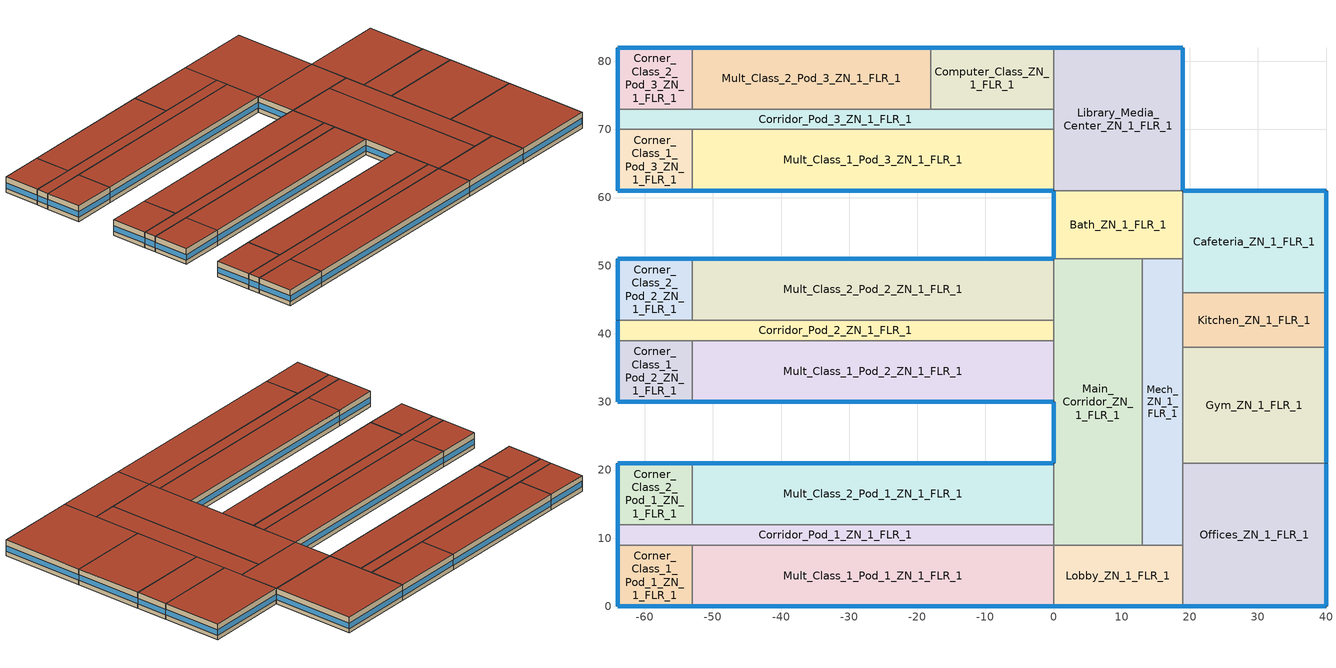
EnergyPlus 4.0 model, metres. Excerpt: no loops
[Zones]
Bath_ZN_1_FLR_1
 floor ground (ext-slab): 0,61 19,61 19,51 0,51 z0
 wall outside (ext-walls-steelframe-nonres): 0,61 0,51 z0:4
 wall to Main_Corridor_ZN_1_FLR_1 (int-walls): 0,51 13,51 z0:4
 wall to Mech_ZN_1_FLR_1 (int-walls): 13,51 19,51 z0:4
 wall to Cafeteria_ZN_1_FLR_1 (int-walls): 19,51 19,61 z0:4
 wall to Library_Media_Center_ZN_1_FLR_1 (int-walls): 19,61 0,61 z0:4
 window (window-nonres-fixed): 0,60.95 0,51.05 z1.1:2.51
 roof outside (roof-IEAD-nonres): 0,51 19,51 19,61 0,61 z4
Cafeteria_ZN_1_FLR_1
 floor ground (ext-slab): 19,61 40,61 40,46 19,46 z0
 wall outside (ext-walls-steelframe-nonres): 40,46 40,61 19,61 z0:4
 wall to Kitchen_ZN_1_FLR_1 (int-walls): 19,46 40,46 z0:4
 wall to Mech_ZN_1_FLR_1 (int-walls): 19,51 19,46 z0:4
 window (window-nonres-fixed): 40,46.05 40,60.95 / 39.95,61 19.05,61 z1.1:2.51
 roof outside (roof-IEAD-nonres): 19,46 40,46 40,61 19,61 z4
Computer_Class_ZN_1_FLR_1
 floor ground (ext-slab): -18,82 0,82 0,73 -18,73 z0
 wall outside (ext-walls-steelframe-nonres): 0,82 -18,82 z0:4
 wall to Corridor_Pod_3_ZN_1_FLR_1 (int-walls): -18,73 0,73 z0:4
 wall to Library_Media_Center_ZN_1_FLR_1 (int-walls): 0,73 0,82 z0:4
 wall to Mult_Class_2_Pod_3_ZN_1_FLR_1 (int-walls): -18,82 -18,73 z0:4
 window (window-nonres-fixed): -0.05,82 -17.95,82 z1.1:2.51
 roof outside (roof-IEAD-nonres): -18,73 0,73 0,82 -18,82 z4
Corner_Class_1_Pod_1_ZN_1_FLR_1
 floor ground (ext-slab): -64,9 -53,9 -53,0 -64,0 z0
 wall outside (ext-walls-steelframe-nonres): -64,9 -64,0 -53,0 z0:4
 wall to Mult_Class_1_Pod_1_ZN_1_FLR_1 (int-walls): -53,0 -53,9 z0:4
 wall to Corridor_Pod_1_ZN_1_FLR_1 (int-walls): -53,9 -64,9 z0:4
 window (window-nonres-fixed): -63.95,0 -53.05,0 z1.1:2.51; -64,8.95 -64,0.05 z1.1:2.52
 roof outside (roof-IEAD-nonres): -64,0 -53,0 -53,9 -64,9 z4
Corner_Class_1_Pod_2_ZN_1_FLR_1
 floor ground (ext-slab): -64,39 -53,39 -53,30 -64,30 z0
 wall outside (ext-walls-steelframe-nonres): -64,39 -64,30 -53,30 z0:4
 wall to Mult_Class_1_Pod_2_ZN_1_FLR_1 (int-walls): -53,30 -53,39 z0:4
 wall to Corridor_Pod_2_ZN_1_FLR_1 (int-walls): -53,39 -64,39 z0:4
 window (window-nonres-fixed): -63.95,30 -53.05,30 z1.1:2.51; -64,38.95 -64,30.05 z1.1:2.52
 roof outside (roof-IEAD-nonres): -64,30 -53,30 -53,39 -64,39 z4
Corner_Class_1_Pod_3_ZN_1_FLR_1
 floor ground (ext-slab): -64,70 -53,70 -53,61 -64,61 z0
 wall outside (ext-walls-steelframe-nonres): -64,70 -64,61 -53,61 z0:4
 wall to Mult_Class_1_Pod_3_ZN_1_FLR_1 (int-walls): -53,61 -53,70 z0:4
 wall to Corridor_Pod_3_ZN_1_FLR_1 (int-walls): -53,70 -64,70 z0:4
 window (window-nonres-fixed): -63.95,61 -53.05,61 z1.1:2.51; -64,69.95 -64,61.05 z1.1:2.52
 roof outside (roof-IEAD-nonres): -64,61 -53,61 -53,70 -64,70 z4
Corner_Class_2_Pod_1_ZN_1_FLR_1
 floor ground (ext-slab): -64,21 -53,21 -53,12 -64,12 z0
 wall outside (ext-walls-steelframe-nonres): -53,21 -64,21 -64,12 z0:4
 wall to Corridor_Pod_1_ZN_1_FLR_1 (int-walls): -64,12 -53,12 z0:4
 wall to Mult_Class_2_Pod_1_ZN_1_FLR_1 (int-walls): -53,12 -53,21 z0:4
 window (window-nonres-fixed): -53.05,21 -63.95,21 z1.1:2.51; -64,20.95 -64,12.05 z1.1:2.52
 roof outside (roof-IEAD-nonres): -64,12 -53,12 -53,21 -64,21 z4
Corner_Class_2_Pod_2_ZN_1_FLR_1
 floor ground (ext-slab): -64,51 -53,51 -53,42 -64,42 z0
 wall outside (ext-walls-steelframe-nonres): -53,51 -64,51 -64,42 z0:4
 wall to Corridor_Pod_2_ZN_1_FLR_1 (int-walls): -64,42 -53,42 z0:4
 wall to Mult_Class_2_Pod_2_ZN_1_FLR_1 (int-walls): -53,42 -53,51 z0:4
 window (window-nonres-fixed): -53.05,51 -63.95,51 z1.1:2.51; -64,50.95 -64,42.05 z1.1:2.52
 roof outside (roof-IEAD-nonres): -64,42 -53,42 -53,51 -64,51 z4
Corner_Class_2_Pod_3_ZN_1_FLR_1
 floor ground (ext-slab): -64,82 -53,82 -53,73 -64,73 z0
 wall outside (ext-walls-steelframe-nonres): -53,82 -64,82 -64,73 z0:4
 wall to Corridor_Pod_3_ZN_1_FLR_1 (int-walls): -64,73 -53,73 z0:4
 wall to Mult_Class_2_Pod_3_ZN_1_FLR_1 (int-walls): -53,73 -53,82 z0:4
 window (window-nonres-fixed): -53.05,82 -63.95,82 z1.1:2.51; -64,81.95 -64,73.05 z1.1:2.52
 roof outside (roof-IEAD-nonres): -64,73 -53,73 -53,82 -64,82 z4
Corridor_Pod_1_ZN_1_FLR_1
 floor ground (ext-slab): -64,12 0,12 0,9 -64,9 z0
 wall outside (ext-walls-steelframe-nonres): -64,12 -64,9 z0:4
 wall to Mult_Class_1_Pod_1_ZN_1_FLR_1 (int-walls): -53,9 0,9 z0:4
 wall to Main_Corridor_ZN_1_FLR_1 (int-walls): 0,9 0,12 z0:4
 wall to Mult_Class_2_Pod_1_ZN_1_FLR_1 (int-walls): 0,12 -53,12 z0:4
 window (window-nonres-fixed): -64,11.95 -64,9.05 z1.1:2.55
 roof outside (roof-IEAD-nonres): -64,9 0,9 0,12 -64,12 z4
Corridor_Pod_2_ZN_1_FLR_1
 floor ground (ext-slab): -64,42 0,42 0,39 -64,39 z0
 wall outside (ext-walls-steelframe-nonres): -64,42 -64,39 z0:4
 wall to Mult_Class_1_Pod_2_ZN_1_FLR_1 (int-walls): -53,39 0,39 z0:4
 wall to Main_Corridor_ZN_1_FLR_1 (int-walls): 0,39 0,42 z0:4
 wall to Mult_Class_2_Pod_2_ZN_1_FLR_1 (int-walls): 0,42 -53,42 z0:4
 window (window-nonres-fixed): -64,41.95 -64,39.05 z1.1:2.55
 roof outside (roof-IEAD-nonres): -64,39 0,39 0,42 -64,42 z4
Corridor_Pod_3_ZN_1_FLR_1
 floor ground (ext-slab): -64,73 0,73 0,70 -64,70 z0
 wall outside (ext-walls-steelframe-nonres): -64,73 -64,70 z0:4
 wall to Mult_Class_1_Pod_3_ZN_1_FLR_1 (int-walls): -53,70 0,70 z0:4
 wall to Library_Media_Center_ZN_1_FLR_1 (int-walls): 0,70 0,73 z0:4
 wall to Mult_Class_2_Pod_3_ZN_1_FLR_1 (int-walls): -18,73 -53,73 z0:4
 window (window-nonres-fixed): -64,72.95 -64,70.05 z1.1:2.55
 roof outside (roof-IEAD-nonres): -64,70 0,70 0,73 -64,73 z4
Gym_ZN_1_FLR_1
 floor ground (ext-slab): 19,38 40,38 40,21 19,21 z0
 wall outside (ext-walls-steelframe-nonres): 40,21 40,38 z0:4
 wall to Offices_ZN_1_FLR_1 (int-walls): 19,21 40,21 z0:4
 wall to Kitchen_ZN_1_FLR_1 (int-walls): 40,38 19,38 z0:4
 wall to Mech_ZN_1_FLR_1 (int-walls): 19,38 19,21 z0:4
 window (window-nonres-fixed): 40,21.05 40,37.95 z1.1:2.51
 roof outside (roof-IEAD-nonres): 19,21 40,21 40,38 19,38 z4
Kitchen_ZN_1_FLR_1
 floor ground (ext-slab): 19,46 40,46 40,38 19,38 z0
 wall outside (ext-walls-steelframe-nonres): 40,38 40,46 z0:4
 wall to Mech_ZN_1_FLR_1 (int-walls): 19,46 19,38 z0:4
 window (window-nonres-fixed): 40,38.05 40,45.95 z1.1:2.52
 roof outside (roof-IEAD-nonres): 19,38 40,38 40,46 19,46 z4
Library_Media_Center_ZN_1_FLR_1
 floor ground (ext-slab): 0,82 19,82 19,61 0,61 z0
 wall outside (ext-walls-steelframe-nonres): 19,61 19,82 0,82 z0:4
 wall to Mult_Class_1_Pod_3_ZN_1_FLR_1 (int-walls): 0,70 0,61 z0:4
 window (window-nonres-fixed): 19,61.05 19,81.95 / 18.95,82 0.05,82 z1.1:2.51
 roof outside (roof-IEAD-nonres): 0,61 19,61 19,82 0,82 z4
Lobby_ZN_1_FLR_1
 floor ground (ext-slab): 0,9 19,9 19,0 0,0 z0
 wall outside (ext-walls-steelframe-nonres): 0,0 19,0 z0:4
 wall to Offices_ZN_1_FLR_1 (int-walls): 19,0 19,9 z0:4
 wall to Mech_ZN_1_FLR_1 (int-walls): 19,9 13,9 z0:4
 wall to Main_Corridor_ZN_1_FLR_1 (int-walls): 13,9 0,9 z0:4
 wall to Mult_Class_1_Pod_1_ZN_1_FLR_1 (int-walls): 0,9 0,0 z0:4
 window (window-nonres-fixed): 0.05,0 18.95,0 z1.1:2.51
 roof outside (roof-IEAD-nonres): 0,0 19,0 19,9 0,9 z4
Main_Corridor_ZN_1_FLR_1
 floor ground (ext-slab): 0,51 13,51 13,9 0,9 z0
 wall outside (ext-walls-steelframe-nonres): 0,30 0,21 z0:4
 wall to Mech_ZN_1_FLR_1 (int-walls): 13,9 13,51 z0:4
 wall to Mult_Class_2_Pod_2_ZN_1_FLR_1 (int-walls): 0,51 0,42 z0:4
 wall to Mult_Class_1_Pod_2_ZN_1_FLR_1 (int-walls): 0,39 0,30 z0:4
 wall to Mult_Class_2_Pod_1_ZN_1_FLR_1 (int-walls): 0,21 0,12 z0:4
 window (window-nonres-fixed): 0,29.95 0,21.05 z1.1:2.52
 roof outside (roof-IEAD-nonres): 0,9 13,9 13,51 0,51 z4
Mech_ZN_1_FLR_1
 floor ground (ext-slab): 13,51 19,51 19,9 13,9 z0
 wall to Offices_ZN_1_FLR_1 (int-walls): 19,9 19,21 z0:4
 roof outside (roof-IEAD-nonres): 13,9 19,9 19,51 13,51 z4
Mult_Class_1_Pod_1_ZN_1_FLR_1
 floor ground (ext-slab): -53,9 0,9 0,0 -53,0 z0
 wall outside (ext-walls-steelframe-nonres): -53,0 0,0 z0:4
 window (window-nonres-fixed): -52.95,0 -0.05,0 z1.1:2.5
 roof outside (roof-IEAD-nonres): -53,0 0,0 0,9 -53,9 z4
Mult_Class_1_Pod_2_ZN_1_FLR_1
 floor ground (ext-slab): -53,39 0,39 0,30 -53,30 z0
 wall outside (ext-walls-steelframe-nonres): -53,30 0,30 z0:4
 window (window-nonres-fixed): -52.95,30 -0.05,30 z1.1:2.5
 roof outside (roof-IEAD-nonres): -53,30 0,30 0,39 -53,39 z4
Mult_Class_1_Pod_3_ZN_1_FLR_1
 floor ground (ext-slab): -53,70 0,70 0,61 -53,61 z0
 wall outside (ext-walls-steelframe-nonres): -53,61 0,61 z0:4
 window (window-nonres-fixed): -52.95,61 -0.05,61 z1.1:2.5
 roof outside (roof-IEAD-nonres): -53,61 0,61 0,70 -53,70 z4
Mult_Class_2_Pod_1_ZN_1_FLR_1
 floor ground (ext-slab): -53,21 0,21 0,12 -53,12 z0
 wall outside (ext-walls-steelframe-nonres): 0,21 -53,21 z0:4
 window (window-nonres-fixed): -0.05,21 -52.95,21 z1.1:2.5
 roof outside (roof-IEAD-nonres): -53,12 0,12 0,21 -53,21 z4
Mult_Class_2_Pod_2_ZN_1_FLR_1
 floor ground (ext-slab): -53,51 0,51 0,42 -53,42 z0
 wall outside (ext-walls-steelframe-nonres): 0,51 -53,51 z0:4
 window (window-nonres-fixed): -0.05,51 -52.95,51 z1.1:2.5
 roof outside (roof-IEAD-nonres): -53,42 0,42 0,51 -53,51 z4
Mult_Class_2_Pod_3_ZN_1_FLR_1
 floor ground (ext-slab): -53,82 -18,82 -18,73 -53,73 z0
 wall outside (ext-walls-steelframe-nonres): -18,82 -53,82 z0:4
 window (window-nonres-fixed): -18.05,82 -52.95,82 z1.1:2.5
 roof outside (roof-IEAD-nonres): -53,73 -18,73 -18,82 -53,82 z4
Offices_ZN_1_FLR_1
 floor ground (ext-slab): 19,21 40,21 40,0 19,0 z0
 wall outside (ext-walls-steelframe-nonres): 19,0 40,0 40,21 z0:4
 window (window-nonres-fixed): 19.05,0 39.95,0 / 40,0.05 40,20.95 z1.1:2.51
 roof outside (roof-IEAD-nonres): 19,0 40,0 40,21 19,21 z4
[Site:Location]
USA MN-DULUTH: Latitude {deg}=46.82; Longitude {deg}=-92.17; Time Zone {hr}=-6; Elevation {m}=432
[SizingPeriod:DesignDay] Barometric Pressure {Pa}=96242; Rain {0-no,1-yes}=0; Snow on ground {0-no,1-yes}=0; Day of Month=21; Daylight Savings Time Indicator=0; Humidity Indicating Type=WetBulb
Name | Maximum Dry-Bulb Temperature {C} | Daily Temp Range {C} | Humidity Indicating Conditions at Maximum Dry-Bulb | Wind Speed {m/s} design conditions vs. traditional 6.71 m/s (15 mph) | Wind Direction {Degrees; N=0, S=180} | Clearness {0.0 to 1.1} | Month | Day Type | Wind Speed {m/s} design conditions vs. traditional 3.35 m/s (7mph)
DULUTH Ann Htg 99.6% Condns DB | -29 | 0 | -29 | 4.3 | 310 | 0 | 1 | WinterDesignDay
DULUTH Ann Clg .4% Condns WB=>MDB | 27.2 | 10.9 | 22.3 |  | 230 | 1 | 7 | SummerDesignDay | 5.2
[Site:GroundTemperature:BuildingSurface]
19.18, 19.14, 19.229, 19.325, 19.396, 19.767, 20.94, 20.468, 19.761, 19.556, 19.433, 19.279
[Site:WaterMainsTemperature]
Calculation Method=CORRELATION; Annual Average Outdoor Air Temperature {C}=3.12; Maximum Difference In Monthly Average Outdoor Air Temperatures {deltaC}=31.7
[Building]
Benchmark Primary School Post-1980 V1.2_4.0: North Axis=0; Terrain=City; Loads Convergence Tolerance Value=0.04; Temperature Convergence Tolerance Value=0.2; Solar Distribution=FullInteriorAndExterior; Maximum Number of Warmup Days=25
[Construction]
ext-walls-steelframe-nonres: Wood Siding, Steel Frame NonRes Wall Insulation, 1/2IN Gypsum
roof-IEAD-nonres: Roof Membrane, IEAD NonRes Roof Insulation, Metal Decking
ext-slab: HW CONCRETE, CP02 CARPET PAD
int-walls: 1/2IN Gypsum, 1/2IN Gypsum
window-nonres-fixed: ExistingBuildingNonRes Fixed Assembly Window
InteriorFurnishings: Std Wood 6inch
[Material] Thermal Absorptance=0.9
Name | Roughness | Thickness {m} | Conductivity {W/m-K} | Density {kg/m3} | Specific Heat {J/kg-K} | Solar Absorptance | Visible Absorptance | Density | Specific Heat
Steel Frame NonRes Wall Insulation | MediumRough | 0.13311 | 0.049 | 265 | 836.8 | 0.7 | 0.7
IEAD NonRes Roof Insulation | MediumRough | 0.203427 | 0.049 |  |  | 0.7 | 0.7 | 265 | 836.8
Wood Siding | MediumSmooth | 0.01 | 0.11 | 544.62 | 1210 | 0.78 | 0.78
1/2IN Gypsum | Smooth | 0.0127 | 0.16 | 784.9 | 830 | 0.92 | 0.92
HW CONCRETE | Rough | 0.1016 | 1.311 | 2240 | 836.8 | 0.7 | 0.7
Roof Membrane | VeryRough | 0.0095 | 0.16 | 1121.29 | 1460 | 0.7 | 0.7
Metal Decking | MediumSmooth | 0.0015 | 45.006 | 7680 | 418.4 | 0.7 | 0.3
Std Wood 6inch | MediumSmooth | 0.15 | 0.12 | 540 | 1210 | 0.7 | 0.7
[Material:NoMass]
CP02 CARPET PAD: Roughness=VeryRough; Thermal Resistance {(m2-K)/W}=0.2165; Thermal Absorptance=0.9; Solar Absorptance=0.7; Visible Absorptance=0.8
[WindowMaterial:SimpleGlazingSystem]
ExistingBuildingNonRes Fixed Assembly Window: U-Factor=2.95256; Solar Heat Gain Coefficient=0.49
[Zone] Type=1; Multiplier=1; Ceiling Height=4; Part of Total Floor Area=Yes
Name | Volume
Bath_ZN_1_FLR_1 | 760
Cafeteria_ZN_1_FLR_1; Mult_Class_2_Pod_3_ZN_1_FLR_1 | 1260
Computer_Class_ZN_1_FLR_1 | 648
Corner_Class_1_Pod_1_ZN_1_FLR_1; Corner_Class_1_Pod_2_ZN_1_FLR_1; Corner_Class_1_Pod_3_ZN_1_FLR_1; Corner_Class_2_Pod_1_ZN_1_FLR_1; Corner_Class_2_Pod_2_ZN_1_FLR_1; Corner_Class_2_Pod_3_ZN_1_FLR_1 | 396
Corridor_Pod_1_ZN_1_FLR_1; Corridor_Pod_2_ZN_1_FLR_1; Corridor_Pod_3_ZN_1_FLR_1 | 768
Gym_ZN_1_FLR_1 | 1428
Kitchen_ZN_1_FLR_1 | 672
Library_Media_Center_ZN_1_FLR_1 | 1596
Lobby_ZN_1_FLR_1 | 684
Main_Corridor_ZN_1_FLR_1 | 2184
Mech_ZN_1_FLR_1 | 1008
Mult_Class_1_Pod_1_ZN_1_FLR_1; Mult_Class_1_Pod_2_ZN_1_FLR_1; Mult_Class_1_Pod_3_ZN_1_FLR_1; Mult_Class_2_Pod_1_ZN_1_FLR_1; Mult_Class_2_Pod_2_ZN_1_FLR_1 | 1908
Offices_ZN_1_FLR_1 | 1764
[People] Fraction Radiant=0.3; User Specified Sensible Fraction=AUTOCALCULATE; Activity Level Schedule=ACTIVITY_SCH; Enable ASHRAE 55 Comfort Warnings=No; MRT Calculation=ZoneAveraged; Work Efficiency Schedule=WORK_EFF_SCH; Clothing Schedule=CLOTHING_SCH; Air Velocity Schedule=AIR_VELO_SCH; Thermal Comfort Report=FANGER
Name | Zone | Schedule | Number of People Calculation Method | Zone Area per Person | Number of People
Bath_ZN_1_FLR_1 People | Bath_ZN_1_FLR_1 | BLDG_OCC_SCH | Area/Person | 10
Cafeteria_ZN_1_FLR_1 People | Cafeteria_ZN_1_FLR_1 | BLDG_OCC_SCH_Cafeteria | Area/Person | 1.39
Computer_Class_ZN_1_FLR_1 People | Computer_Class_ZN_1_FLR_1 | BLDG_OCC_SCH | Area/Person | 3.33
Corner_Class_1_Pod_1_ZN_1_FLR_1 People | Corner_Class_1_Pod_1_ZN_1_FLR_1 | BLDG_OCC_SCH | Area/Person | 4
Corner_Class_1_Pod_2_ZN_1_FLR_1 People | Corner_Class_1_Pod_2_ZN_1_FLR_1 | BLDG_OCC_SCH | Area/Person | 4
Corner_Class_1_Pod_3_ZN_1_FLR_1 People | Corner_Class_1_Pod_3_ZN_1_FLR_1 | BLDG_OCC_SCH | Area/Person | 4
Corner_Class_2_Pod_1_ZN_1_FLR_1 People | Corner_Class_2_Pod_1_ZN_1_FLR_1 | BLDG_OCC_SCH | Area/Person | 4
Corner_Class_2_Pod_2_ZN_1_FLR_1 People | Corner_Class_2_Pod_2_ZN_1_FLR_1 | BLDG_OCC_SCH | Area/Person | 4
Corner_Class_2_Pod_3_ZN_1_FLR_1 People | Corner_Class_2_Pod_3_ZN_1_FLR_1 | BLDG_OCC_SCH | Area/Person | 4
Corridor_Pod_1_ZN_1_FLR_1 People | Corridor_Pod_1_ZN_1_FLR_1 | BLDG_OCC_SCH | Area/Person | 10
Corridor_Pod_2_ZN_1_FLR_1 People | Corridor_Pod_2_ZN_1_FLR_1 | BLDG_OCC_SCH | Area/Person | 10
Corridor_Pod_3_ZN_1_FLR_1 People | Corridor_Pod_3_ZN_1_FLR_1 | BLDG_OCC_SCH | Area/Person | 10
Gym_ZN_1_FLR_1 People | Gym_ZN_1_FLR_1 | BLDG_OCC_SCH_Gym | Area/Person | 3.33
Kitchen_ZN_1_FLR_1 People | Kitchen_ZN_1_FLR_1 | BLDG_OCC_SCH | People |  | 25.2
Library_Media_Center_ZN_1_FLR_1 People | Library_Media_Center_ZN_1_FLR_1 | BLDG_OCC_SCH | Area/Person | 4.35
Main_Corridor_ZN_1_FLR_1 People | Main_Corridor_ZN_1_FLR_1 | BLDG_OCC_SCH | Area/Person | 10
Mult_Class_1_Pod_1_ZN_1_FLR_1 People | Mult_Class_1_Pod_1_ZN_1_FLR_1 | BLDG_OCC_SCH | Area/Person | 4
Mult_Class_1_Pod_2_ZN_1_FLR_1 People | Mult_Class_1_Pod_2_ZN_1_FLR_1 | BLDG_OCC_SCH | Area/Person | 4
Mult_Class_1_Pod_3_ZN_1_FLR_1 People | Mult_Class_1_Pod_3_ZN_1_FLR_1 | BLDG_OCC_SCH | Area/Person | 4
Mult_Class_2_Pod_1_ZN_1_FLR_1 People | Mult_Class_2_Pod_1_ZN_1_FLR_1 | BLDG_OCC_SCH | Area/Person | 4
Mult_Class_2_Pod_2_ZN_1_FLR_1 People | Mult_Class_2_Pod_2_ZN_1_FLR_1 | BLDG_OCC_SCH | Area/Person | 4
Mult_Class_2_Pod_3_ZN_1_FLR_1 People | Mult_Class_2_Pod_3_ZN_1_FLR_1 | BLDG_OCC_SCH | Area/Person | 4
Offices_ZN_1_FLR_1 People | Offices_ZN_1_FLR_1 | BLDG_OCC_SCH_Offices | Area/Person | 20
[Lights] Schedule=BLDG_LIGHT_SCH; Design Level Calculation Method=Watts/Area; Return Air Fraction=0; Fraction Radiant=0.37; Fraction Visible=0.2; Fraction Replaceable=1; Return Air Fraction is Calculated from Plenum Temperature=No
Name | Zone | Watts per Zone Area {W/m2}
Bath_ZN_1_FLR_1_Lights | Bath_ZN_1_FLR_1 | 9.68
Cafeteria_ZN_1_FLR_1_Lights | Cafeteria_ZN_1_FLR_1 | 15.06
Computer_Class_ZN_1_FLR_1_Lights | Computer_Class_ZN_1_FLR_1 | 21.52
Corner_Class_1_Pod_1_ZN_1_FLR_1_Lights | Corner_Class_1_Pod_1_ZN_1_FLR_1 | 21.52
Corner_Class_1_Pod_2_ZN_1_FLR_1_Lights | Corner_Class_1_Pod_2_ZN_1_FLR_1 | 21.52
Corner_Class_1_Pod_3_ZN_1_FLR_1_Lights | Corner_Class_1_Pod_3_ZN_1_FLR_1 | 21.52
Corner_Class_2_Pod_1_ZN_1_FLR_1_Lights | Corner_Class_2_Pod_1_ZN_1_FLR_1 | 21.52
Corner_Class_2_Pod_2_ZN_1_FLR_1_Lights | Corner_Class_2_Pod_2_ZN_1_FLR_1 | 21.52
Corner_Class_2_Pod_3_ZN_1_FLR_1_Lights | Corner_Class_2_Pod_3_ZN_1_FLR_1 | 21.52
Corridor_Pod_1_ZN_1_FLR_1_Lights | Corridor_Pod_1_ZN_1_FLR_1 | 21.52
Corridor_Pod_2_ZN_1_FLR_1_Lights | Corridor_Pod_2_ZN_1_FLR_1 | 21.52
Corridor_Pod_3_ZN_1_FLR_1_Lights | Corridor_Pod_3_ZN_1_FLR_1 | 21.52
Gym_ZN_1_FLR_1_Lights | Gym_ZN_1_FLR_1 | 11.47
Kitchen_ZN_1_FLR_1_Lights | Kitchen_ZN_1_FLR_1 | 17.2
Library_Media_Center_ZN_1_FLR_1_Lights | Library_Media_Center_ZN_1_FLR_1 | 22.75
Lobby_ZN_1_FLR_1_Lights | Lobby_ZN_1_FLR_1 | 12.26
Main_Corridor_ZN_1_FLR_1_Lights | Main_Corridor_ZN_1_FLR_1 | 21.52
Mech_ZN_1_FLR_1_Lights | Mech_ZN_1_FLR_1 | 8.26
Mult_Class_1_Pod_1_ZN_1_FLR_1_Lights | Mult_Class_1_Pod_1_ZN_1_FLR_1 | 21.52
Mult_Class_1_Pod_2_ZN_1_FLR_1_Lights | Mult_Class_1_Pod_2_ZN_1_FLR_1 | 21.52
Mult_Class_1_Pod_3_ZN_1_FLR_1_Lights | Mult_Class_1_Pod_3_ZN_1_FLR_1 | 21.52
Mult_Class_2_Pod_1_ZN_1_FLR_1_Lights | Mult_Class_2_Pod_1_ZN_1_FLR_1 | 21.52
Mult_Class_2_Pod_2_ZN_1_FLR_1_Lights | Mult_Class_2_Pod_2_ZN_1_FLR_1 | 21.52
Mult_Class_2_Pod_3_ZN_1_FLR_1_Lights | Mult_Class_2_Pod_3_ZN_1_FLR_1 | 21.52
Offices_ZN_1_FLR_1_Lights | Offices_ZN_1_FLR_1 | 20.33
[ElectricEquipment]
Name | Zone | Schedule | Design Level Calculation Method | Watts per Zone Floor Area {W/m2} | Fraction Latent | Fraction Radiant | Fraction Lost | Design Level {W}
Bath_ZN_1_FLR_1_PlugMisc_Equip | Bath_ZN_1_FLR_1 | BLDG_EQUIP_SCH | Watts/Area | 4 | 0 | 0.5 | 0
Cafeteria_ZN_1_FLR_1_PlugMisc_Equip | Cafeteria_ZN_1_FLR_1 | KITCHEN_ELEC_EQUIP_SCH | Watts/Area | 25.39 | 0 | 0.5 | 0
Computer_Class_ZN_1_FLR_1_PlugMisc_Equip | Computer_Class_ZN_1_FLR_1 | BLDG_EQUIP_SCH | Watts/Area | 20 | 0 | 0.5 | 0
Corner_Class_1_Pod_1_ZN_1_FLR_1_PlugMisc_Equip | Corner_Class_1_Pod_1_ZN_1_FLR_1 | BLDG_EQUIP_SCH | Watts/Area | 15 | 0 | 0.5 | 0
Corner_Class_1_Pod_2_ZN_1_FLR_1_PlugMisc_Equip | Corner_Class_1_Pod_2_ZN_1_FLR_1 | BLDG_EQUIP_SCH | Watts/Area | 15 | 0 | 0.5 | 0
Corner_Class_1_Pod_3_ZN_1_FLR_1_PlugMisc_Equip | Corner_Class_1_Pod_3_ZN_1_FLR_1 | BLDG_EQUIP_SCH | Watts/Area | 15 | 0 | 0.5 | 0
Corner_Class_2_Pod_1_ZN_1_FLR_1_PlugMisc_Equip | Corner_Class_2_Pod_1_ZN_1_FLR_1 | BLDG_EQUIP_SCH | Watts/Area | 15 | 0 | 0.5 | 0
Corner_Class_2_Pod_2_ZN_1_FLR_1_PlugMisc_Equip | Corner_Class_2_Pod_2_ZN_1_FLR_1 | BLDG_EQUIP_SCH | Watts/Area | 15 | 0 | 0.5 | 0
Corner_Class_2_Pod_3_ZN_1_FLR_1_PlugMisc_Equip | Corner_Class_2_Pod_3_ZN_1_FLR_1 | BLDG_EQUIP_SCH | Watts/Area | 15 | 0 | 0.5 | 0
Corridor_Pod_1_ZN_1_FLR_1_PlugMisc_Equip | Corridor_Pod_1_ZN_1_FLR_1 | BLDG_EQUIP_SCH | Watts/Area | 4 | 0 | 0.5 | 0
Corridor_Pod_2_ZN_1_FLR_1_PlugMisc_Equip | Corridor_Pod_2_ZN_1_FLR_1 | BLDG_EQUIP_SCH | Watts/Area | 4 | 0 | 0.5 | 0
Corridor_Pod_3_ZN_1_FLR_1_PlugMisc_Equip | Corridor_Pod_3_ZN_1_FLR_1 | BLDG_EQUIP_SCH | Watts/Area | 4 | 0 | 0.5 | 0
Gym_ZN_1_FLR_1_PlugMisc_Equip | Gym_ZN_1_FLR_1 | BLDG_EQUIP_SCH | Watts/Area | 5 | 0 | 0.5 | 0
Kitchen_ZN_1_FLR_1_ExhFan_Equip | Kitchen_ZN_1_FLR_1 | Kitchen_Exhaust_SCH | EquipmentLevel |  | 0 | 0 | 1 | 576
Kitchen_ZN_1_FLR_1_MiscElec_Equip | Kitchen_ZN_1_FLR_1 | KITCHEN_ELEC_EQUIP_SCH | EquipmentLevel |  | 0.25 | 0.3 | 0.2 | 31996
Library_Media_Center_ZN_1_FLR_1_PlugMisc_Equip | Library_Media_Center_ZN_1_FLR_1 | BLDG_EQUIP_SCH | Watts/Area | 15 | 0 | 0.5 | 0
Lobby_ZN_1_FLR_1_PlugMisc_Equip | Lobby_ZN_1_FLR_1 | BLDG_EQUIP_SCH | Watts/Area | 4 | 0 | 0.5 | 0
Main_Corridor_ZN_1_FLR_1_PlugMisc_Equip | Main_Corridor_ZN_1_FLR_1 | BLDG_EQUIP_SCH | Watts/Area | 4 | 0 | 0.5 | 0
Mech_ZN_1_FLR_1_PlugMisc_Equip | Mech_ZN_1_FLR_1 | BLDG_EQUIP_SCH | Watts/Area | 4 | 0 | 0.5 | 0
Mult_Class_1_Pod_1_ZN_1_FLR_1_PlugMisc_Equip | Mult_Class_1_Pod_1_ZN_1_FLR_1 | BLDG_EQUIP_SCH | Watts/Area | 15 | 0 | 0.5 | 0
Mult_Class_1_Pod_2_ZN_1_FLR_1_PlugMisc_Equip | Mult_Class_1_Pod_2_ZN_1_FLR_1 | BLDG_EQUIP_SCH | Watts/Area | 15 | 0 | 0.5 | 0
Mult_Class_1_Pod_3_ZN_1_FLR_1_PlugMisc_Equip | Mult_Class_1_Pod_3_ZN_1_FLR_1 | BLDG_EQUIP_SCH | Watts/Area | 15 | 0 | 0.5 | 0
Mult_Class_2_Pod_1_ZN_1_FLR_1_PlugMisc_Equip | Mult_Class_2_Pod_1_ZN_1_FLR_1 | BLDG_EQUIP_SCH | Watts/Area | 15 | 0 | 0.5 | 0
Mult_Class_2_Pod_2_ZN_1_FLR_1_PlugMisc_Equip | Mult_Class_2_Pod_2_ZN_1_FLR_1 | BLDG_EQUIP_SCH | Watts/Area | 15 | 0 | 0.5 | 0
Mult_Class_2_Pod_3_ZN_1_FLR_1_PlugMisc_Equip | Mult_Class_2_Pod_3_ZN_1_FLR_1 | BLDG_EQUIP_SCH | Watts/Area | 15 | 0 | 0.5 | 0
Offices_ZN_1_FLR_1_PlugMisc_Equip | Offices_ZN_1_FLR_1 | BLDG_EQUIP_SCH | Watts/Area | 10.8 | 0 | 0.5 | 0
[GasEquipment]
Kitchen_ZN_1_FLR_1_MiscGas_Equip: Zone=Kitchen_ZN_1_FLR_1; Schedule=KITCHEN_GAS_EQUIP_SCH; Design Level Calculation Method=EquipmentLevel; Design Level {W}=160284; Fraction Latent=0.1; Fraction Radiant=0.2; Fraction Lost=0.7
[Exterior:Lights]
Exterior Facade Lighting: Schedule=ALWAYS_ON; Design Level=7870; Control Option=AstronomicalClock
[ZoneInfiltration:DesignFlowRate] Schedule=INFIL_SCH; Design Volume Flow Rate Calculation Method=Flow/ExteriorWallArea; Flow per Exterior Surface Area {m3/s/m2}=0.001133; Constant Term Coefficient=1; Temperature Term Coefficient=0; Velocity Term Coefficient=0; Velocity Squared Term Coefficient=0
Name | Zone
Bath_ZN_1_FLR_1_Infiltration | Bath_ZN_1_FLR_1
Cafeteria_ZN_1_FLR_1_Infiltration | Cafeteria_ZN_1_FLR_1
Computer_Class_ZN_1_FLR_1_Infiltration | Computer_Class_ZN_1_FLR_1
Corner_Class_1_Pod_1_ZN_1_FLR_1_Infiltration | Corner_Class_1_Pod_1_ZN_1_FLR_1
Corner_Class_1_Pod_2_ZN_1_FLR_1_Infiltration | Corner_Class_1_Pod_2_ZN_1_FLR_1
Corner_Class_1_Pod_3_ZN_1_FLR_1_Infiltration | Corner_Class_1_Pod_3_ZN_1_FLR_1
Corner_Class_2_Pod_1_ZN_1_FLR_1_Infiltration | Corner_Class_2_Pod_1_ZN_1_FLR_1
Corner_Class_2_Pod_2_ZN_1_FLR_1_Infiltration | Corner_Class_2_Pod_2_ZN_1_FLR_1
Corner_Class_2_Pod_3_ZN_1_FLR_1_Infiltration | Corner_Class_2_Pod_3_ZN_1_FLR_1
Corridor_Pod_1_ZN_1_FLR_1_Infiltration | Corridor_Pod_1_ZN_1_FLR_1
Corridor_Pod_2_ZN_1_FLR_1_Infiltration | Corridor_Pod_2_ZN_1_FLR_1
Corridor_Pod_3_ZN_1_FLR_1_Infiltration | Corridor_Pod_3_ZN_1_FLR_1
Gym_ZN_1_FLR_1_Infiltration | Gym_ZN_1_FLR_1
Kitchen_ZN_1_FLR_1_Infiltration | Kitchen_ZN_1_FLR_1
Library_Media_Center_ZN_1_FLR_1_Infiltration | Library_Media_Center_ZN_1_FLR_1
Lobby_ZN_1_FLR_1_Infiltration | Lobby_ZN_1_FLR_1
Main_Corridor_ZN_1_FLR_1_Infiltration | Main_Corridor_ZN_1_FLR_1
Mult_Class_1_Pod_1_ZN_1_FLR_1_Infiltration | Mult_Class_1_Pod_1_ZN_1_FLR_1
Mult_Class_1_Pod_2_ZN_1_FLR_1_Infiltration | Mult_Class_1_Pod_2_ZN_1_FLR_1
Mult_Class_1_Pod_3_ZN_1_FLR_1_Infiltration | Mult_Class_1_Pod_3_ZN_1_FLR_1
Mult_Class_2_Pod_1_ZN_1_FLR_1_Infiltration | Mult_Class_2_Pod_1_ZN_1_FLR_1
Mult_Class_2_Pod_2_ZN_1_FLR_1_Infiltration | Mult_Class_2_Pod_2_ZN_1_FLR_1
Mult_Class_2_Pod_3_ZN_1_FLR_1_Infiltration | Mult_Class_2_Pod_3_ZN_1_FLR_1
Offices_ZN_1_FLR_1_Infiltration | Offices_ZN_1_FLR_1
[InternalMass] Construction=InteriorFurnishings
Name | Zone | Surface Area
Bath_ZN_1_FLR_1 Internal Mass | Bath_ZN_1_FLR_1 | 380
Cafeteria_ZN_1_FLR_1 Internal Mass | Cafeteria_ZN_1_FLR_1 | 630
Computer_Class_ZN_1_FLR_1 Internal Mass | Computer_Class_ZN_1_FLR_1 | 324
Corner_Class_1_Pod_1_ZN_1_FLR_1 Internal Mass | Corner_Class_1_Pod_1_ZN_1_FLR_1 | 198
Corner_Class_1_Pod_2_ZN_1_FLR_1 Internal Mass | Corner_Class_1_Pod_2_ZN_1_FLR_1 | 198
Corner_Class_1_Pod_3_ZN_1_FLR_1 Internal Mass | Corner_Class_1_Pod_3_ZN_1_FLR_1 | 198
Corner_Class_2_Pod_1_ZN_1_FLR_1 Internal Mass | Corner_Class_2_Pod_1_ZN_1_FLR_1 | 198
Corner_Class_2_Pod_2_ZN_1_FLR_1 Internal Mass | Corner_Class_2_Pod_2_ZN_1_FLR_1 | 198
Corner_Class_2_Pod_3_ZN_1_FLR_1 Internal Mass | Corner_Class_2_Pod_3_ZN_1_FLR_1 | 198
Corridor_Pod_1_ZN_1_FLR_1 Internal Mass | Corridor_Pod_1_ZN_1_FLR_1 | 384
Corridor_Pod_2_ZN_1_FLR_1 Internal Mass | Corridor_Pod_2_ZN_1_FLR_1 | 384
Corridor_Pod_3_ZN_1_FLR_1 Internal Mass | Corridor_Pod_3_ZN_1_FLR_1 | 384
Gym_ZN_1_FLR_1 Internal Mass | Gym_ZN_1_FLR_1 | 714
Kitchen_ZN_1_FLR_1 Internal Mass | Kitchen_ZN_1_FLR_1 | 336
Library_Media_Center_ZN_1_FLR_1 Internal Mass | Library_Media_Center_ZN_1_FLR_1 | 798
Lobby_ZN_1_FLR_1 Internal Mass | Lobby_ZN_1_FLR_1 | 342
Main_Corridor_ZN_1_FLR_1 Internal Mass | Main_Corridor_ZN_1_FLR_1 | 1092
Mech_ZN_1_FLR_1 Internal Mass | Mech_ZN_1_FLR_1 | 504
Mult_Class_1_Pod_1_ZN_1_FLR_1 Internal Mass | Mult_Class_1_Pod_1_ZN_1_FLR_1 | 954
Mult_Class_1_Pod_2_ZN_1_FLR_1 Internal Mass | Mult_Class_1_Pod_2_ZN_1_FLR_1 | 954
Mult_Class_1_Pod_3_ZN_1_FLR_1 Internal Mass | Mult_Class_1_Pod_3_ZN_1_FLR_1 | 954
Mult_Class_2_Pod_1_ZN_1_FLR_1 Internal Mass | Mult_Class_2_Pod_1_ZN_1_FLR_1 | 954
Mult_Class_2_Pod_2_ZN_1_FLR_1 Internal Mass | Mult_Class_2_Pod_2_ZN_1_FLR_1 | 954
Mult_Class_2_Pod_3_ZN_1_FLR_1 Internal Mass | Mult_Class_2_Pod_3_ZN_1_FLR_1 | 630
Offices_ZN_1_FLR_1 Internal Mass | Offices_ZN_1_FLR_1 | 882
[ZoneMixing]
Kitchen_ZN_1_FLR_1 Exhaust Fanmixing_0: Zone=Kitchen_ZN_1_FLR_1; Schedule=HVACOperationSchd; Design Flow Rate Calculation Method=Flow/Zone; Design Flow Rate=1.3554; Source Zone=Cafeteria_ZN_1_FLR_1; Delta Temperature=0
[AvailabilityManager:NightCycle] Availability Schedule=ALWAYS_ON; Fan Schedule=HVACOperationSchd; Control Type {CycleOnAny | CycleOnControlZone | CycleOnAnyZoneFansOnly}=CycleOnAny; Thermostat Tolerance {delta C}=1; Cycling Run Time {s}=1800
PSZ-AC_1:6 Availability Manager; PSZ-AC_2:5 Availability Manager; PSZ-AC_2:7 Availability Manager; VAV_OTHER Availability Manager; VAV_POD_1 Availability Manager; VAV_POD_2 Availability Manager; VAV_POD_3 Availability Manager
[UtilityCost:Tariff]
Name | Output Meter | Conversion Factor Choice | Season Schedule | Monthly Charge or Variable | Group
NorthernStatesPow_A-14_GeneralService | Electricity:Facility | kWh | NorthernStatesPowSeasonSchedule | 22.04 | Comm Elect
NorthernStatesPow_A-10_SmallGeneral | Electricity:Facility | kWh | NorthernStatesPowSeasonSchedule | 6.88 | Comm Elect
MN_EIAMonthlyRateGas | Gas:Facility | MCF |  | 0 | Comm Gas
[UtilityCost:Charge:Block]
Charge Variable=annualEnergyCharge; Tariff=NorthernStatesPow_A-14_GeneralService; Source Variable=totalEnergy; Season=annual; Category Variable=EnergyCharges; Block Size Multiplier Value or Variable=TotalDemand; Block Size 1 Value or Variable=400; Block 1 Cost per Unit Value or Variable=0.0331; Block Size 2 Value or Variable=remaining; Block 2 Cost per Unit Value or Variable=0.0261
[UtilityCost:Charge:Simple]
Name | Charge Variable | Tariff | Source Variable | Season | Category Variable | Cost per Unit Value or Variable
 | WinterBasicDemandCharge | NorthernStatesPow_A-14_GeneralService | TotalDemand | Winter | DemandCharges | 6.61
 | SummerBasicDemandCharge | NorthernStatesPow_A-14_GeneralService | TotalDemand | Summer | DemandCharges | 9.26
 | TaxofSixPercent | NorthernStatesPow_A-14_GeneralService | SubTotal | Annual | Taxes | 0.06
 | SummerBasicEnergyCharge | NorthernStatesPow_A-10_SmallGeneral | TotalEnergy | Summer | EnergyCharges | 0.0758
 | WinterBasicEnergyCharge | NorthernStatesPow_A-10_SmallGeneral | TotalEnergy | Winter | EnergyCharges | 0.0658
 | TaxofSixPercent | NorthernStatesPow_A-10_SmallGeneral | SubTotal | Annual | Taxes | 0.06
 | MonthlyRateGasCharge | MN_EIAMonthlyRateGas | totalEnergy | Annual | EnergyCharges | MN_MonthlyGasRates
 | TaxofSixPercent | MN_EIAMonthlyRateGas | SubTotal | Annual | Taxes | 0.06
[UtilityCost:Qualify] Variable=TotalDemand; Threshold Value or Variable=25; Season=Annual; Threshold Test=Count
Name | Tariff | Qualify Type | Number of Months
MinDemand25kw | NorthernStatesPow_A-14_GeneralService | Minimum | 12
MaxDemand25kw | NorthernStatesPow_A-10_SmallGeneral | Maximum | 1
[UtilityCost:Variable]
MN_MonthlyGasRates: Tariff=MN_EIAMonthlyRateGas; January Value=8.22; February Value=8.3; March Value=7.55; April Value=7.59; May Value=8.5; June Value=9.1; July Value=8.54; August Value=8.23; September Value=7.64; October Value=7.35; November Value=7.23; December Value=7.56
[Schedule:Compact]
ALWAYS_ON: Through: 12/31, For: AllDays, Until: 24:00, 1
BLDG_EQUIP_SCH: Through: 6/30, For: Weekdays SummerDesignDay, Until: 08:00, 0.35, Until: 17:00, 0.95, Until: 24:00, 0.35, For: AllOtherDays, Until: 24:00, 0.35, Through: 9/1, For: Weekdays SummerDesignDay, Until: 08:00, 0.25, Until: 17:00, 0.5, Until: 24:00, 0.25, For: AllOtherDays, Until: 24:00, 0.25, Through: 12/31, For: Weekdays SummerDesignDay, Until: 08:00, 0.35, Until: 17:00, 0.95, Until: 24:00, 0.35, For: AllOtherDays, Until: 24:00, 0.35
BLDG_LIGHT_SCH: Through: 6/30, For: Weekdays SummerDesignDay, Until: 07:00, 0.1773, Until: 21:00, 0.9, Until: 24:00, 0.1773, For: AllOtherDays, Until: 24:00, 0.1773, Through: 9/1, For: Weekdays SummerDesignDay, Until: 08:00, 0.1773, Until: 20:00, 0.5, Until: 24:00, 0.1773, For: AllOtherDays, Until: 24:00, 0.1773, Through: 12/31, For: Weekdays SummerDesignDay, Until: 07:00, 0.1773, Until: 21:00, 0.9, Until: 24:00, 0.1773, For: AllOtherDays, Until: 24:00, 0.1773
BLDG_OCC_SCH: Through: 6/30, For: Weekdays SummerDesignDay, Until: 08:00, 0, Until: 16:00, 0.75, Until: 21:00, 0.15, Until: 24:00, 0, For: AllOtherDays, Until: 24:00, 0, Through: 9/1, For: Weekdays SummerDesignDay, Until: 08:00, 0, Until: 21:00, 0.15, Until: 24:00, 0, For: AllOtherDays, Until: 24:00, 0, Through: 12/31, For: Weekdays SummerDesignDay, Until: 08:00, 0, Until: 16:00, 0.75, Until: 21:00, 0.15, Until: 24:00, 0, For: AllOtherDays, Until: 24:00, 0
BLDG_OCC_SCH_Cafeteria: Fraction, Through: 6/30, For: Weekdays SummerDesignDay, Until: 07:00, 0, Until: 09:00, 0.15, Until: 11:00, 0.05, Until: 13:00, 0.95, Until: 15:00, 0.15, Until: 24:00, 0, For: AllOtherDays, Until: 24:00, 0, Through: 9/1, For: Weekdays SummerDesignDay, Until: 09:00, 0, Until: 15:00, 0.25, Until: 24:00, 0, For: AllOtherDays, Until: 24:00, 0, Through: 12/31, For: Weekdays SummerDesignDay, Until: 07:00, 0, Until: 09:00, 0.15, Until: 11:00, 0.05, Until: 13:00, 0.95, Until: 15:00, 0.15, Until: 24:00, 0, For: AllOtherDays, Until: 24:00, 0
BLDG_OCC_SCH_Gym: Through: 6/30, For: Weekdays SummerDesignDay, Until: 08:00, 0, Until: 16:00, 0.35, Until: 21:00, 0.95, Until: 24:00, 0, For: AllOtherDays, Until: 24:00, 0, Through: 9/1, For: Weekdays SummerDesignDay, Until: 08:00, 0, Until: 16:00, 0.35, Until: 21:00, 0.35, Until: 24:00, 0, For: AllOtherDays, Until: 24:00, 0, Through: 12/31, For: Weekdays SummerDesignDay, Until: 08:00, 0, Until: 16:00, 0.35, Until: 21:00, 0.95, Until: 24:00, 0, For: AllOtherDays, Until: 24:00, 0
BLDG_OCC_SCH_Offices: Through: 6/30, For: Weekdays SummerDesignDay, Until: 08:00, 0, Until: 17:00, 0.95, Until: 21:00, 0.15, Until: 24:00, 0, For: AllOtherDays, Until: 24:00, 0, Through: 9/1, For: Weekdays SummerDesignDay, Until: 08:00, 0, Until: 17:00, 0.5, Until: 24:00, 0, For: AllOtherDays, Until: 24:00, 0, Through: 12/31, For: Weekdays SummerDesignDay, Until: 08:00, 0, Until: 17:00, 0.95, Until: 21:00, 0.15, Until: 24:00, 0, For: AllOtherDays, Until: 24:00, 0
KITCHEN_ELEC_EQUIP_SCH: Through: 6/30, For: Weekdays SummerDesignDay, Until: 08:00, 0.1, Until: 10:00, 0.15, Until: 13:00, 0.25, Until: 15:00, 0.15, Until: 24:00, 0.1, For: AllOtherDays, Until: 24:00, 0.1, Through: 9/1, For: Weekdays SummerDesignDay, Until: 08:00, 0.1, Until: 10:00, 0.13, Until: 13:00, 0.2, Until: 15:00, 0.13, Until: 24:00, 0.1, For: AllOtherDays, Until: 24:00, 0.1, Through: 12/31, For: Weekdays SummerDesignDay, Until: 08:00, 0.1, Until: 10:00, 0.15, Until: 13:00, 0.25, Until: 15:00, 0.15, Until: 24:00, 0.1, For: AllOtherDays, Until: 24:00, 0.1
KITCHEN_GAS_EQUIP_SCH: Through: 6/30, For: Weekdays SummerDesignDay, Until: 08:00, 0.02, Until: 10:00, 0.15, Until: 13:00, 0.2, Until: 15:00, 0.1, Until: 24:00, 0.02, For: AllOtherDays, Until: 24:00, 0.02, Through: 9/1, For: Weekdays SummerDesignDay, Until: 08:00, 0.02, Until: 10:00, 0.1, Until: 13:00, 0.15, Until: 15:00, 0.1, Until: 24:00, 0.02, For: AllOtherDays, Until: 24:00, 0.02, Through: 12/31, For: Weekdays SummerDesignDay, Until: 08:00, 0.02, Until: 10:00, 0.15, Until: 13:00, 0.2, Until: 15:00, 0.1, Until: 24:00, 0.02, For: AllOtherDays, Until: 24:00, 0.02
Kitchen_Exhaust_SCH; HVACOperationSchd: Through: 12/31, For: Weekdays SummerDesignDay, Until: 06:00, 0, Until: 21:00, 1, Until: 24:00, 0, For: AllOtherDays, Until: 24:00, 0
INFIL_SCH: Through: 12/31, For: AllDays, Until: 07:00, 1, Until: 21:00, 0.5, Until: 24:00, 1
WORK_EFF_SCH: Through: 12/31, For: AllDays, Until: 24:00, 0
CLOTHING_SCH: Through: 04/30, For: AllDays, Until: 24:00, 1.1, Through: 09/30, For: AllDays, Until: 24:00, 0.6, Through: 12/31, For: AllDays, Until: 24:00, 1.1
ACTIVITY_SCH: Through: 12/31, For: AllDays, Until: 24:00, 120
AIR_VELO_SCH: Through: 12/31, For: AllDays, Until: 24:00, 0.2
NorthernStatesPowSeasonSchedule: Through: 5/31, For: AllDays, Until: 24:00, 1, Through: 9/30, For: AllDays, Until: 24:00, 3, Through: 12/31, For: AllDays, Until: 24:00, 1
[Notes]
DOE Commercial Building Benchmark
Primary school, post-1980 existing building construction
ASHRAE Standard 90.1-1989
Description:  Single story, primary school, 25 zones
Classrooms, gymnasium/multipurpose room, cafeteria, kitchen
Original model developed for the K-12 Advanced Energy Design Guide
Form:         Area = 6,871 m2 (73,959 ft2); Number of Stories = 1; Shape = "E"
Main corridor with three wings for class rooms
Envelope:     Envelope thermal properties vary with climate according to ASHRAE Standard 90.1-1989.
Opaque constructions: steel frame walls; built-up flat roof (insulation above deck); slab-on-grade floor
Windows: window-to-wall ratio = 35%,
Skylights: none
Infiltration = 1.5 cfm/ft2 above grade wall area at 0.3 in wc (75 Pa) adjusted to 0.016 in wc (4 Pa).
25% of full value when ventilation system on.
HVAC:         Packaged VAV with hot water re/heat; PSZ-AC and gas furnace in gymnasium, kitchen, and cafeteria
Economizer per 90.1-2004
Exhaust:      restroom exhaust = 283 L/s (600 cfm); Kitchen exhaust 1557 L/s (3300 cfm), 87% make up air from cafeteria
Kitchen exhaust fan modeled as an external load to avoid getting douible the make-up air
Refrigeration: Walk-in cooler and walk-in freezer
Int. gains:   W/m2 (W/ft2)  lights              elec plug          gas plug
Detached Shading:               None
Daylight:                       None
Natural Ventilation:            None
Zonal Equipment:                None
Air Primary Loops:              VAV, CAV
Plant Loops:                    SHWSys1, HeatSys1
System Equipment Autosize:      Yes
Purchased Cooling:              None
Purchased Heating:              None
Coils:                          Coil:Cooling:DX:TwoSpeed (PVAV units); Coil:Cooling:DX:SingleSpeed (PSZ units);
Coil:Heating:Water (PVAV units); Coil:Heating:Gas (PSZ units)
Pumps:                          Yes
Boilers:                        Boiler:HotWater (gas-fired)
Chillers:                       None
Reference citation for the Commercial Building Benchmarks:
Deru, M.; Field, K.; Studer, D.; Benne, K.; Griffith, B.; Torcellini, P;
Halverson, M.; Winiarski, D.; Liu, B.; Rosenberg, M.; Huang, J.;
Yazdanian, M.; Crawley, D. (2009).
DOE Commercial Building Research Benchmarks for Commercial Buildings.
Washington, DC: U.S. Department of Energy, Energy Efficiency and
Renewable Energy, Office of Building Technologies.
WeatherFileName=USA_MN_Duluth_TMY2.epw
DULUTH_MN_USA Annual Heating 99.6%, MaxDB=-29°C
DULUTH_MN_USA Annual Cooling (WB=>MDB) .4%, MDB=27.2°C WB=22.3°C
